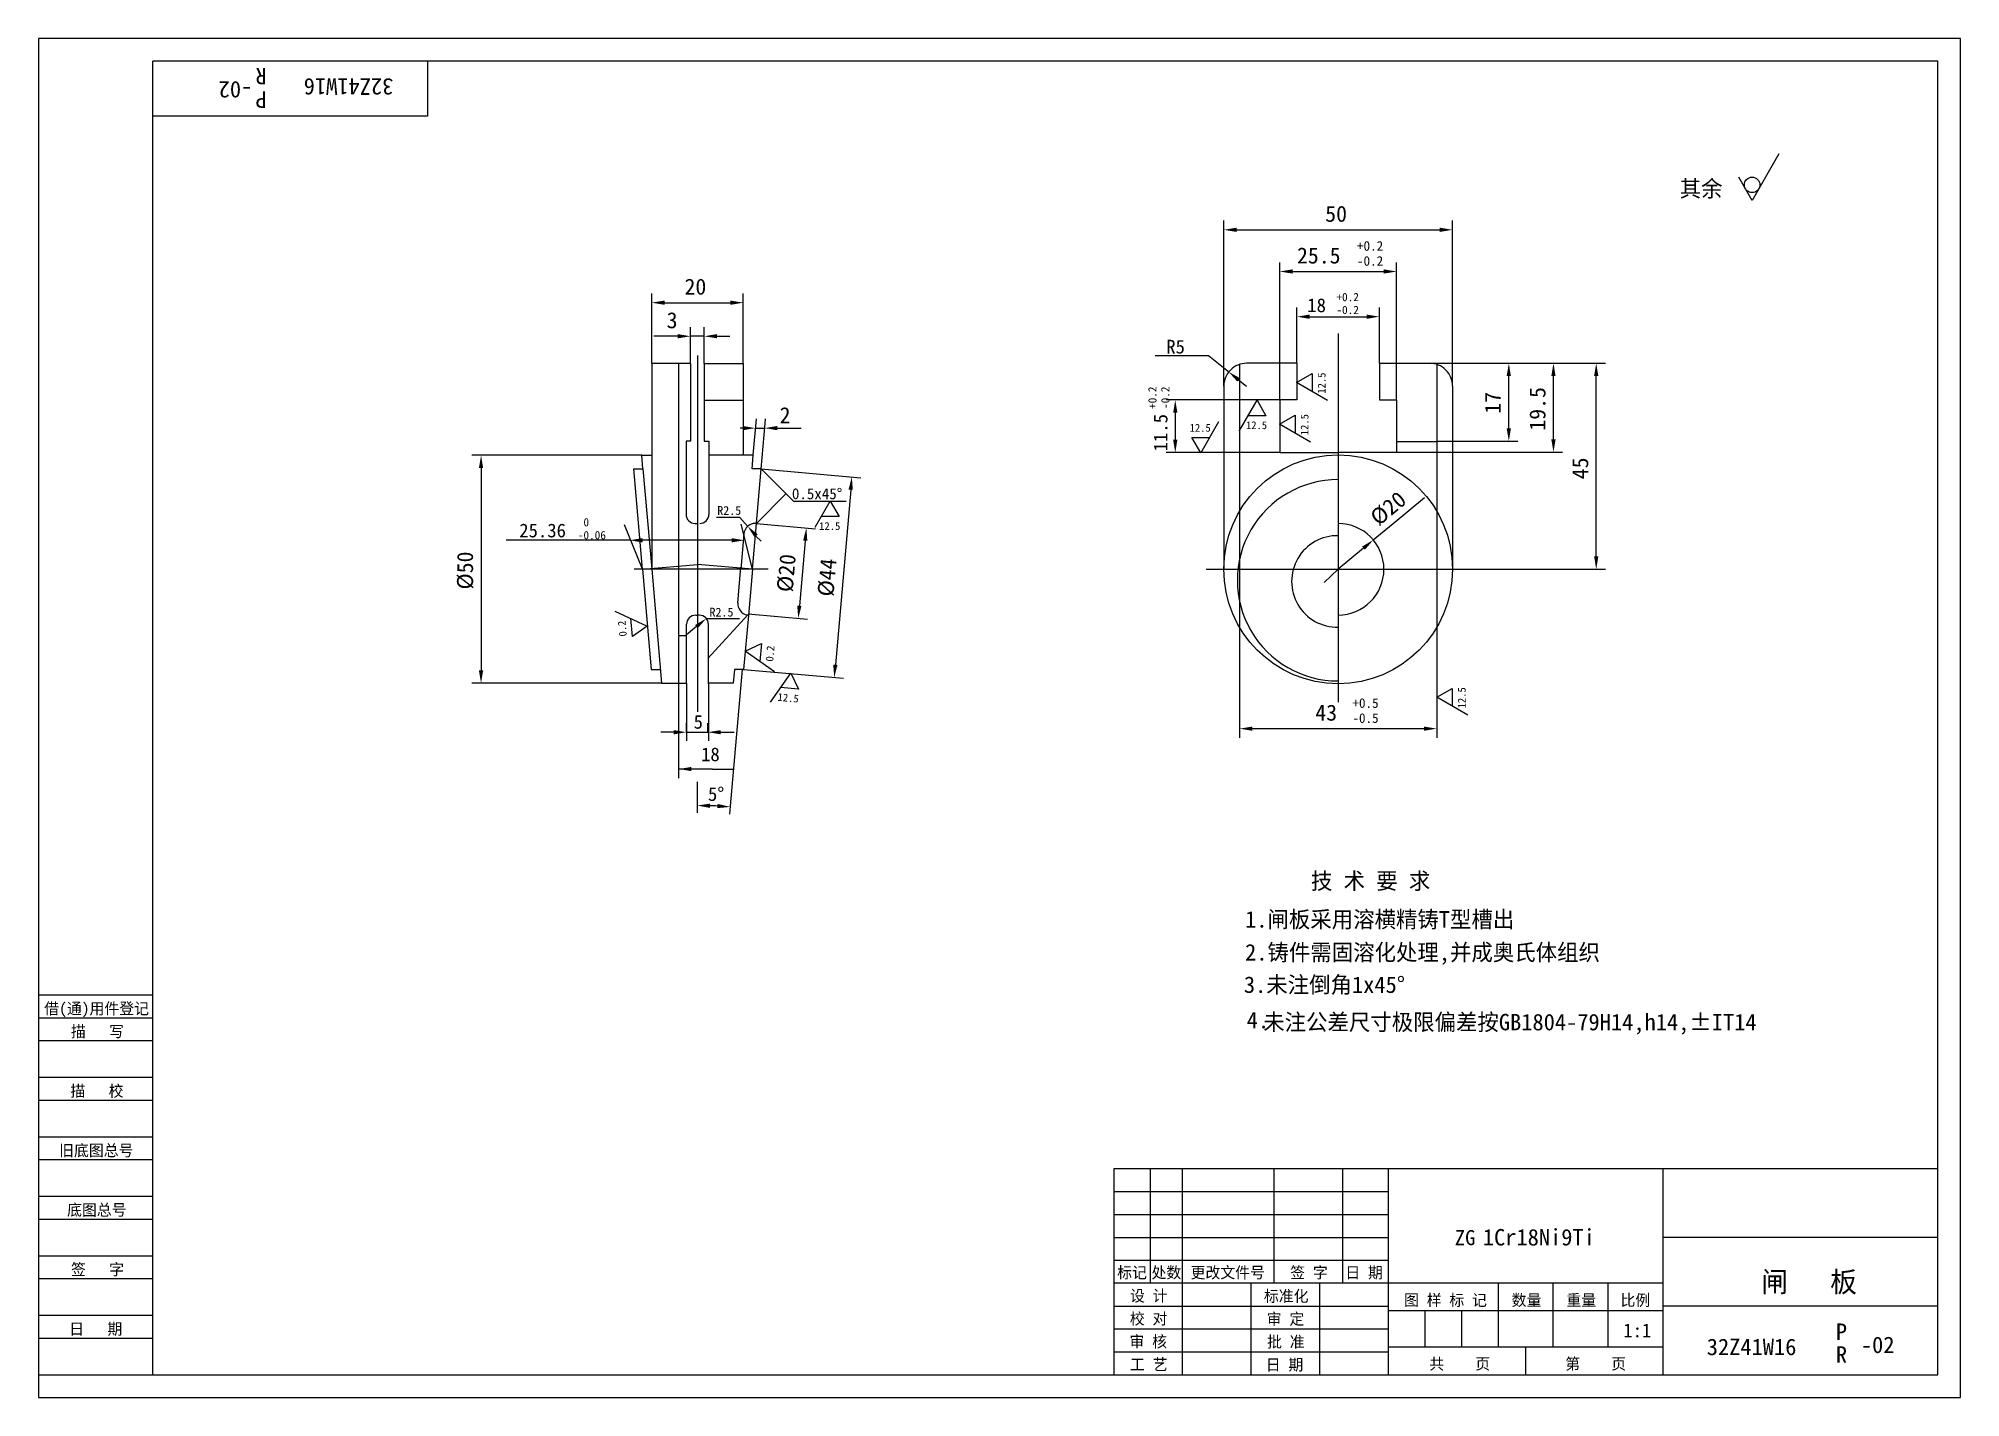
# Model space of a CAD drawing. Header units: metres. Extents: x 0 to 420, y 0 to 297.
import ezdxf

# ---------------------------------------------------------------- set-up
doc = ezdxf.new("R2010")
doc.units = ezdxf.units.M
for name, color, linetype in [('B', 3, 'Continuous'), ('C', 6, 'Continuous'), ('D', 1, 'Continuous'), ('FL', 5, 'Continuous'), ('HA', 5, 'Continuous'), ('T', 7, 'Continuous'), ('TL', 4, 'Continuous')]:
    doc.layers.add(name, color=color, linetype=linetype)

# ---------------------------------------------------------------- blocks, each defined once
blk = doc.blocks.new('TUKUN3')
at = {"layer": 'FL'}
for p, q in [((420, 297), (0, 297)), ((0, 297), (0, 0)), ((420, 0), (420, 297)), ((0, 78), (25, 78)), ((0, 70), (25, 70)), ((0, 65), (25, 65)), ((0, 57), (25, 57)), ((0, 52), (25, 52)), ((243, 25), (243, 50)), ((250, 5), (250, 50)), ((270, 25), (270, 50)), ((285, 25), (285, 50)), ((0, 44), (25, 44)), ((235, 45), (295, 45)), ((0, 39), (25, 39)), ((235, 40), (295, 40)), ((235, 35), (295, 35)), ((0, 31), (25, 31)), ((235, 30), (295, 30)), ((0, 26), (25, 26)), ((280, 5), (280, 25)), ((0, 18), (25, 18)), ((235, 20), (295, 20)), ((0, 13), (25, 13)), ((235, 15), (295, 15)), ((235, 10), (295, 10)), ((0, 0), (420, 0))]:
    blk.add_line(p, q, dxfattribs=at)
at = {"layer": 'TL'}
for p, q in [((415, 292), (25, 292)), ((25, 5), (25, 292)), ((85, 292), (85, 280)), ((415, 5), (415, 292)), ((85, 280), (25, 280)), ((0, 88), (25, 88)), ((0, 83), (25, 83)), ((415, 50), (235, 50)), ((235, 50), (235, 5)), ((295, 5), (295, 50)), ((355, 5), (355, 50)), ((415, 35), (355, 35)), ((355, 25), (235, 25)), ((265, 5), (265, 25)), ((319, 11), (319, 25)), ((331, 11), (331, 25)), ((343, 11), (343, 25)), ((295, 19), (355, 19)), ((303, 11), (303, 19)), ((311, 11), (311, 19)), ((415, 20), (355, 20)), ((355, 11), (295, 11)), ((325, 5), (325, 11)), ((0, 5), (415, 5))]:
    blk.add_line(p, q, dxfattribs=at)
at = {"layer": 'T'}
for s, p in [('借(通)用件登记', (1.26, 83.76)), ('描   写', (7.09, 78.76)), ('描   校', (6.98, 65.76)), ('旧底图总号', (4.52, 52.76)), ('底图总号', (6.25, 39.76)), ('签   字', (7.1, 26.76)), ('标记', (235.71, 26.07)), ('处数', (243.22, 26.07)), ('更改文件号', (251.75, 26.07)), ('签 字', (273.53, 26.07)), ('日 期', (285.57, 26.07)), ('设 计', (238.5, 20.99)), ('标准化', (267.77, 20.93)), ('图 样 标 记', (298.4, 20.04)), ('数量', (321.92, 20.04)), ('重量', (333.88, 20.04)), ('比例', (345.7, 20.04)), ('校 对', (238.48, 15.99)), ('审 定', (268.39, 15.93)), ('日   期', (6.72, 13.76)), ('审 核', (238.41, 10.99)), ('批 准', (268.46, 10.93)), ('工 艺', (238.52, 5.99)), ('日 期', (268.18, 5.93)), ('共    页', (303.91, 6.13)), ('第    页', (333.62, 6.13))]:
    blk.add_text(s, height=2.5, dxfattribs=at).set_placement(p)

msp = doc.modelspace()

# ---------------------------------------------------------------- linework, layer by layer
at = {"layer": 'B'}
msp.add_line((262.46, 225.78), (262.46, 174.03), dxfattribs=at)
at = {"layer": 'C'}
for p, q in [((284, 232.49), (284, 191)), ((144, 227.74), (144, 191.07)), ((144, 191), (144, 171.07)), ((284, 190.83), (284, 171)), ((159.42, 181), (130.16, 181)), ((132, 181), (144, 182.05)), ((156, 181), (144, 182.05)), ((255.17, 181), (311.4, 181)), ((144, 170.97), (144, 152.96)), ((284, 170.97), (284, 151.98))]:
    msp.add_line(p, q, dxfattribs=at)
at = {"layer": 'D'}
for p, q in [((380.31, 271.76), (374.45, 261.62)), ((374.45, 261.62), (371.52, 266.69)), ((258.99, 221.01), (258.99, 257.18)), ((309.01, 221.01), (309.01, 257.18)), ((261.79, 255.18), (306.21, 255.18)), ((271.23, 218.01), (271.23, 248.07)), ((296.77, 218.01), (296.77, 248.07)), ((274.03, 246.07), (293.97, 246.07)), ((134, 226), (134, 241.26)), ((154, 226), (154, 241.26)), ((136.8, 239.26), (151.2, 239.26)), ((274.98, 226.01), (274.98, 238.2)), ((277.78, 236.2), (290.22, 236.2)), ((293.02, 226.01), (293.02, 238.2)), ((136.9, 231.92), (134.48, 231.92)), ((139.7, 231.92), (136.9, 231.92)), ((142.5, 226), (142.5, 233.92)), ((145.5, 231.92), (142.5, 231.92)), ((145.5, 226), (145.5, 233.92)), ((148.3, 231.92), (151.1, 231.92)), ((255.69, 227.61), (244.03, 227.61)), ((260.07, 224.13), (255.69, 227.61)), ((274.93, 221.8), (278.31, 223.75)), ((278.31, 223.75), (278.31, 219.85)), ((304.01, 226.01), (323.29, 226.01)), ((321.29, 211.78), (321.29, 223.21)), ((323.29, 226.01), (333.05, 226.01)), ((331.05, 209.36), (331.05, 223.21)), ((333.05, 226.01), (342.39, 226.01)), ((340.39, 183.8), (340.39, 223.21)), ((262.26, 222.38), (263.99, 221.01)), ((281.69, 217.9), (274.93, 221.8)), ((271.23, 218.01), (246.41, 218.01)), ((248.41, 215.21), (248.41, 209.3)), ((262.37, 211.18), (266.27, 217.94)), ((268.22, 214.56), (264.32, 214.56)), ((266.27, 217.94), (268.22, 214.56)), ((271.2, 212.72), (274.58, 214.67)), ((274.58, 214.67), (274.58, 210.76)), ((153.87, 211.85), (153.3, 211.85)), ((156.18, 205.9), (156.88, 213.87)), ((156.67, 211.85), (158.66, 211.85)), ((157.92, 202.92), (158.79, 212.88)), ((158.79, 212.88), (158.88, 213.89)), ((161.46, 211.85), (164.26, 211.85)), ((164.26, 211.85), (166.68, 211.85)), ((257.87, 213.21), (253.97, 206.45)), ((277.96, 208.81), (271.2, 212.72)), ((131.82, 205.9), (94.71, 205.9)), ((271.24, 206.5), (246.41, 206.5)), ((252.02, 209.83), (255.92, 209.83)), ((253.97, 206.45), (252.02, 209.83)), ((296.73, 206.56), (333.05, 206.56)), ((305.53, 208.98), (323.29, 208.98)), ((96.71, 203.1), (96.71, 158.9)), ((157.92, 202.92), (164.99, 195.85)), ((157.92, 202.92), (179.72, 201.01)), ((156.88, 191.03), (163.34, 197.49)), ((177.48, 198.39), (174.14, 160.14)), ((164.99, 195.85), (174.91, 195.85)), ((169.71, 190.18), (173.02, 195.9)), ((173.02, 195.9), (174.97, 192.52)), ((174.91, 195.85), (176.52, 195.85)), ((295.99, 190.98), (302.85, 196.69)), ((132, 181), (128.07, 190.71)), ((149.48, 192.34), (148.13, 192.34)), ((153.26, 192.34), (149.48, 192.34)), ((154.97, 190.4), (153.26, 192.34)), ((156, 181), (153.58, 190.87)), ((156.88, 191.03), (169.79, 189.86)), ((174.97, 192.52), (171.06, 192.52)), ((291.68, 187.4), (295.99, 190.98)), ((111.04, 187.34), (102.22, 187.34)), ((129.21, 187.34), (111.04, 187.34)), ((151.44, 187.34), (132.01, 187.34)), ((156.83, 188.3), (156.63, 188.53)), ((156.79, 188.23), (157.89, 187.16)), ((167.55, 187.25), (166.27, 173.04)), ((289.53, 185.61), (284, 181)), ((284, 181), (280.96, 178.13)), ((311.4, 181), (342.39, 181)), ((262.46, 174.03), (262.46, 144.17)), ((125.93, 171.86), (133.01, 168.56)), ((129.81, 166.33), (129.47, 170.21)), ((133.01, 168.56), (129.81, 166.33)), ((143.78, 168.46), (141.62, 166.67)), ((145.93, 170.25), (151, 170.25)), ((151, 170.25), (153.19, 170.25)), ((155.1, 171.23), (168.01, 170.07)), ((305.54, 168.31), (305.54, 144.17)), ((139.86, 166.5), (139.86, 135.35)), ((154.43, 163.1), (157.97, 164.75)), ((157.97, 164.75), (157.63, 160.86)), ((160.83, 158.62), (154.43, 163.1)), ((136.18, 156.1), (94.71, 156.1)), ((141.61, 156.1), (141.61, 143.54)), ((146.39, 156.1), (146.39, 143.54)), ((153.78, 159.08), (151.17, 129.2)), ((154.08, 159.08), (175.89, 157.18)), ((159.94, 151.94), (164.42, 158.33)), ((164.42, 158.33), (166.06, 154.79)), ((144, 152.96), (144, 149.87)), ((166.06, 154.79), (162.18, 155.13)), ((305.55, 153.03), (308.93, 154.98)), ((312.31, 149.12), (305.55, 153.03)), ((308.93, 154.98), (308.93, 151.08)), ((141.58, 145.39), (141.58, 147.39)), ((146.3, 145.39), (146.3, 147.39)), ((138.78, 145.39), (135.98, 145.39)), ((141.58, 145.39), (146.3, 145.39)), ((149.1, 145.39), (151.9, 145.39)), ((151.9, 145.39), (151.99, 145.39)), ((265.26, 146.17), (302.74, 146.17)), ((147.26, 137.35), (139.86, 137.35)), ((143.94, 134.56), (143.94, 127.76)), ((147.26, 137.35), (151.98, 137.35)), ((151.17, 129.2), (151.02, 127.45))]:
    msp.add_line(p, q, dxfattribs=at)
msp.add_circle((374.45, 265), 1.69, dxfattribs=at)
msp.add_arc((143.94, 39.91), 89.46, 87.17, 88.21, dxfattribs=at)
for points in [[(261.79, 255.65), (261.79, 254.72), (258.99, 255.18)], [(306.21, 255.65), (306.21, 254.72), (309.01, 255.18)], [(274.03, 246.54), (274.03, 245.61), (271.23, 246.07)], [(293.97, 246.54), (293.97, 245.61), (296.77, 246.07)], [(136.8, 239.72), (136.8, 238.79), (134, 239.26)], [(151.2, 239.72), (151.2, 238.79), (154, 239.26)], [(277.78, 236.67), (277.78, 235.73), (274.98, 236.2)], [(290.22, 236.67), (290.22, 235.73), (293.02, 236.2)], [(139.7, 232.39), (139.7, 231.46), (142.5, 231.92)], [(148.3, 232.39), (148.3, 231.46), (145.5, 231.92)], [(261.97, 222.02), (262.56, 222.75), (260.07, 224.13)], [(320.82, 223.21), (321.75, 223.21), (321.29, 226.01)], [(330.58, 223.21), (331.51, 223.21), (331.05, 226.01)], [(339.93, 223.21), (340.86, 223.21), (340.39, 226.01)], [(247.94, 215.21), (248.87, 215.21), (248.41, 218.01)], [(153.87, 212.31), (153.87, 211.38), (156.67, 211.85)], [(161.46, 212.31), (161.46, 211.38), (158.66, 211.85)], [(320.82, 211.78), (321.75, 211.78), (321.29, 208.98)], [(96.25, 203.1), (97.18, 203.1), (96.71, 205.9)], [(247.94, 209.3), (248.87, 209.3), (248.41, 206.5)], [(330.58, 209.36), (331.51, 209.36), (331.05, 206.56)], [(177.02, 198.43), (177.95, 198.35), (177.73, 201.18)], [(156.48, 187.99), (157.18, 188.61), (154.97, 190.4)], [(167.08, 187.3), (168.01, 187.21), (167.8, 190.04)], [(132.01, 187.8), (132.01, 186.87), (129.21, 187.34)], [(151.44, 187.8), (151.44, 186.87), (154.24, 187.34)], [(289.83, 185.25), (289.23, 185.97), (291.68, 187.4)], [(339.93, 183.8), (340.86, 183.8), (340.39, 181)], [(165.8, 173.08), (166.73, 172.99), (166.02, 170.25)], [(144.07, 168.1), (143.48, 168.82), (145.93, 170.25)], [(173.67, 160.18), (174.6, 160.1), (173.89, 157.35)], [(96.25, 158.9), (97.18, 158.9), (96.71, 156.1)], [(138.78, 145.85), (138.78, 144.92), (141.58, 145.39)], [(149.1, 145.85), (149.1, 144.92), (146.3, 145.39)], [(265.26, 146.63), (265.26, 145.7), (262.46, 146.17)], [(302.74, 146.63), (302.74, 145.7), (305.54, 146.17)], [(142.66, 136.9), (139.86, 137.35), (142.66, 137.8)], [(146.73, 128.86), (146.75, 129.79), (143.94, 129.37)], [(148.39, 129.73), (148.33, 128.8), (151.16, 129.08)]]:
    msp.add_solid(points, dxfattribs=at)
at = {"layer": 'HA'}
msp.add_line((155, 171.07), (146.3, 161.48), dxfattribs=at)
at = {"layer": 'TL'}
for p, q in [((134, 226), (134, 181)), ((142.5, 226), (134, 226)), ((139.86, 226.01), (139.86, 181)), ((142.5, 226), (142.5, 209)), ((145.5, 226), (145.5, 209)), ((145.5, 226), (154, 226)), ((154, 226), (154, 205.9)), ((274.98, 226.01), (263.99, 226.01)), ((274.98, 226.01), (274.98, 218.01)), ((293.02, 226.01), (293.02, 218.01)), ((293.02, 226.01), (304.01, 226.01)), ((305.54, 225.78), (305.54, 168.31)), ((258.99, 221.01), (259, 181)), ((309.01, 221.01), (309, 181)), ((145.52, 217.92), (153.91, 217.92)), ((271.23, 218.01), (271.23, 206.51)), ((274.98, 218.01), (271.23, 218.01)), ((293.02, 218.01), (296.77, 218.01)), ((296.77, 218.01), (296.77, 206.51)), ((131.82, 205.9), (134, 205.9)), ((132.08, 202.92), (131.82, 205.9)), ((141.5, 209), (141.5, 193)), ((142.5, 209), (141.5, 209)), ((145.5, 209), (146.5, 209)), ((154, 205.9), (146.4, 205.9)), ((146.5, 209), (146.5, 193)), ((156.18, 205.9), (154, 205.9)), ((155.92, 202.92), (156.18, 205.9)), ((271.23, 206.51), (283.98, 206.51)), ((296.77, 206.51), (284.02, 206.51)), ((296.78, 208.95), (305.45, 208.95)), ((130.08, 202.92), (132.08, 202.92)), ((132, 181), (130.08, 202.92)), ((132.08, 202.92), (134, 181)), ((157.92, 202.92), (155.92, 202.92)), ((156.88, 191.07), (157.92, 202.92)), ((143.5, 191), (144, 191)), ((156, 181), (156.88, 191.03)), ((156.88, 191.03), (156.63, 191.03)), ((154.14, 188.74), (153.46, 181)), ((132, 181), (133.92, 159.08)), ((134, 181), (136.18, 156.1)), ((139.86, 181), (139.86, 172.47)), ((152.82, 173.7), (153.5, 181.44)), ((156, 181), (155.12, 170.91)), ((139.86, 172.47), (139.86, 166.5)), ((141.61, 155.97), (141.61, 168.97)), ((143.61, 170.97), (143.93, 170.97)), ((144.39, 170.97), (144.07, 170.97)), ((146.39, 155.97), (146.39, 168.97)), ((155.12, 170.91), (154.08, 159.08)), ((139.86, 166.5), (141.61, 166.5)), ((133.92, 159.08), (135.92, 159.08)), ((136.18, 156.1), (141.61, 156.1)), ((151.82, 156.1), (146.39, 156.1)), ((152.08, 159.08), (151.82, 156.1)), ((154.08, 159.08), (152.08, 159.08))]:
    msp.add_line(p, q, dxfattribs=at)
msp.add_circle((284, 181), 25, dxfattribs=at)
for centre, radius, start, end in [((263.99, 221.01), 5, 90, 180.02), ((304.01, 221.01), 5, 359.98, 90), ((283.98, 178.59), 22, 89.96, 270.04), ((143.5, 193), 2, 180, 270), ((144.5, 193), 2, 270, 0), ((156.63, 188.53), 2.5, 90, 175), ((284, 181), 10, 270, 90), ((283.83, 178.34), 10, 89.01, 270.99), ((155.31, 173.48), 2.5, 175, 260), ((143.61, 168.97), 2, 90, 180), ((144.39, 168.97), 2, 0, 90)]:
    msp.add_arc(centre, radius, start, end, dxfattribs=at)

# ---------------------------------------------------------------- block references
at = {"layer": 'D'}
msp.add_blockref('TUKUN3', (0, 0), dxfattribs=at)

# ---------------------------------------------------------------- texts
for s, height, rotation, p in [('R', 3.6, 180, (49.88, 290.57)), ('-02', 3.6, 180, (46.73, 287.61)), ('32Z41W16', 3.6, 180, (77.56, 288.26)), ('P', 3.6, 180, (49.88, 285.41)), ('12.5', 1.7, 90, (281.24, 219.37)), ('+0.2', 1.8, 90, (244.3, 216.04)), ('-0.2', 1.8, 90, (247.12, 216.04)), ('17', 3.5, 90, (319.54, 215)), ('19.5', 3.5, 90, (329.3, 211.29)), ('11.5', 3, 90, (246.7, 206.77)), ('12.5', 1.7, 90, (277.51, 210.29)), ('45', 3.5, 90, (338.64, 200.67)), ('%%c20', 3.5, 39.78, (292.84, 190.33)), ('%%C50', 3.5, 90, (94.96, 176.58)), ('%%c20', 3.5, 84.86, (164.77, 175.9)), ('%%c44', 3.5, 85, (173.68, 174.94)), ('0.2', 1.7, 95, (128.57, 166.39)), ('0.2', 1.7, 85, (160.56, 160.77)), ('12.5', 1.7, 355, (161.45, 152.26)), ('12.5', 1.7, 90, (311.86, 150.6))]:
    msp.add_text(s, height=height, rotation=rotation, dxfattribs=at).set_placement(p)
for s, height, p in [('其余', 3.6, (358.63, 262.39)), ('50', 3.5, (281.17, 256.93)), ('+0.2', 2.1, (288.12, 250.62)), ('25.5', 3.5, (275, 247.82)), ('-0.2', 2.1, (288.12, 247.33)), ('20', 3.5, (141.17, 241.01)), ('18', 3, (277.25, 237.19)), ('+0.2', 1.8, (283.63, 239.59)), ('3', 3.5, (137.27, 233.67)), ('-0.2', 1.8, (283.63, 236.77)), ('R5', 3, (246.43, 228.15)), ('2', 3.5, (161.96, 212.92)), ('12.5', 1.7, (251.54, 211.06)), ('12.5', 1.7, (263.84, 211.63)), ('0.5x45%%d', 2.4, (164.64, 196.31)), ('R2.5', 1.92, (148.33, 192.89)), ('25.36', 3, (105.06, 187.98)), ('-0.06', 1.8, (117.87, 187.56)), (' 0', 1.8, (117.87, 190.38)), ('12.5', 1.7, (170.59, 189.59)), ('R2.5', 1.92, (146.64, 170.67)), ('43', 3.5, (279, 147.92)), ('+0.5', 2.1, (287.12, 150.72)), ('5', 3, (143.16, 146.16)), ('-0.5', 2.1, (287.12, 147.43)), ('18', 3, (144.79, 139.06)), ('5%%d', 3, (146.3, 130.39)), ('技 术 要 求', 3.6, (278.06, 111.1)), ('1.闸板采用溶横精铸T型槽出', 3.6, (263.66, 102.7)), ('2.铸件需固溶化处理,并成奥氏体组织', 3.6, (263.66, 95.5)), ('3.未注倒角1x45%%d', 3.6, (263.4, 88.42)), ('4.', 3.6, (264.03, 80.68)), ('未注公差尺寸极限偏差按GB1804-79H14,h14,%%pIT14', 3.6, (267.63, 80.25)), ('ZG', 3.3, (309.5, 33.3)), ('1Cr18Ni9Ti', 3.6, (315.61, 33.23)), ('闸   板', 4.5, (376.47, 23.03)), ('1:1', 3, (346.31, 13.17)), ('32Z41W16', 3.6, (364.54, 9.27)), ('P', 3.6, (392.75, 12.59)), ('-02', 3.6, (398.22, 9.72)), ('R', 3.6, (392.75, 7.6))]:
    msp.add_text(s, height=height, dxfattribs=at).set_placement(p)

doc.saveas('drawing.dxf')
